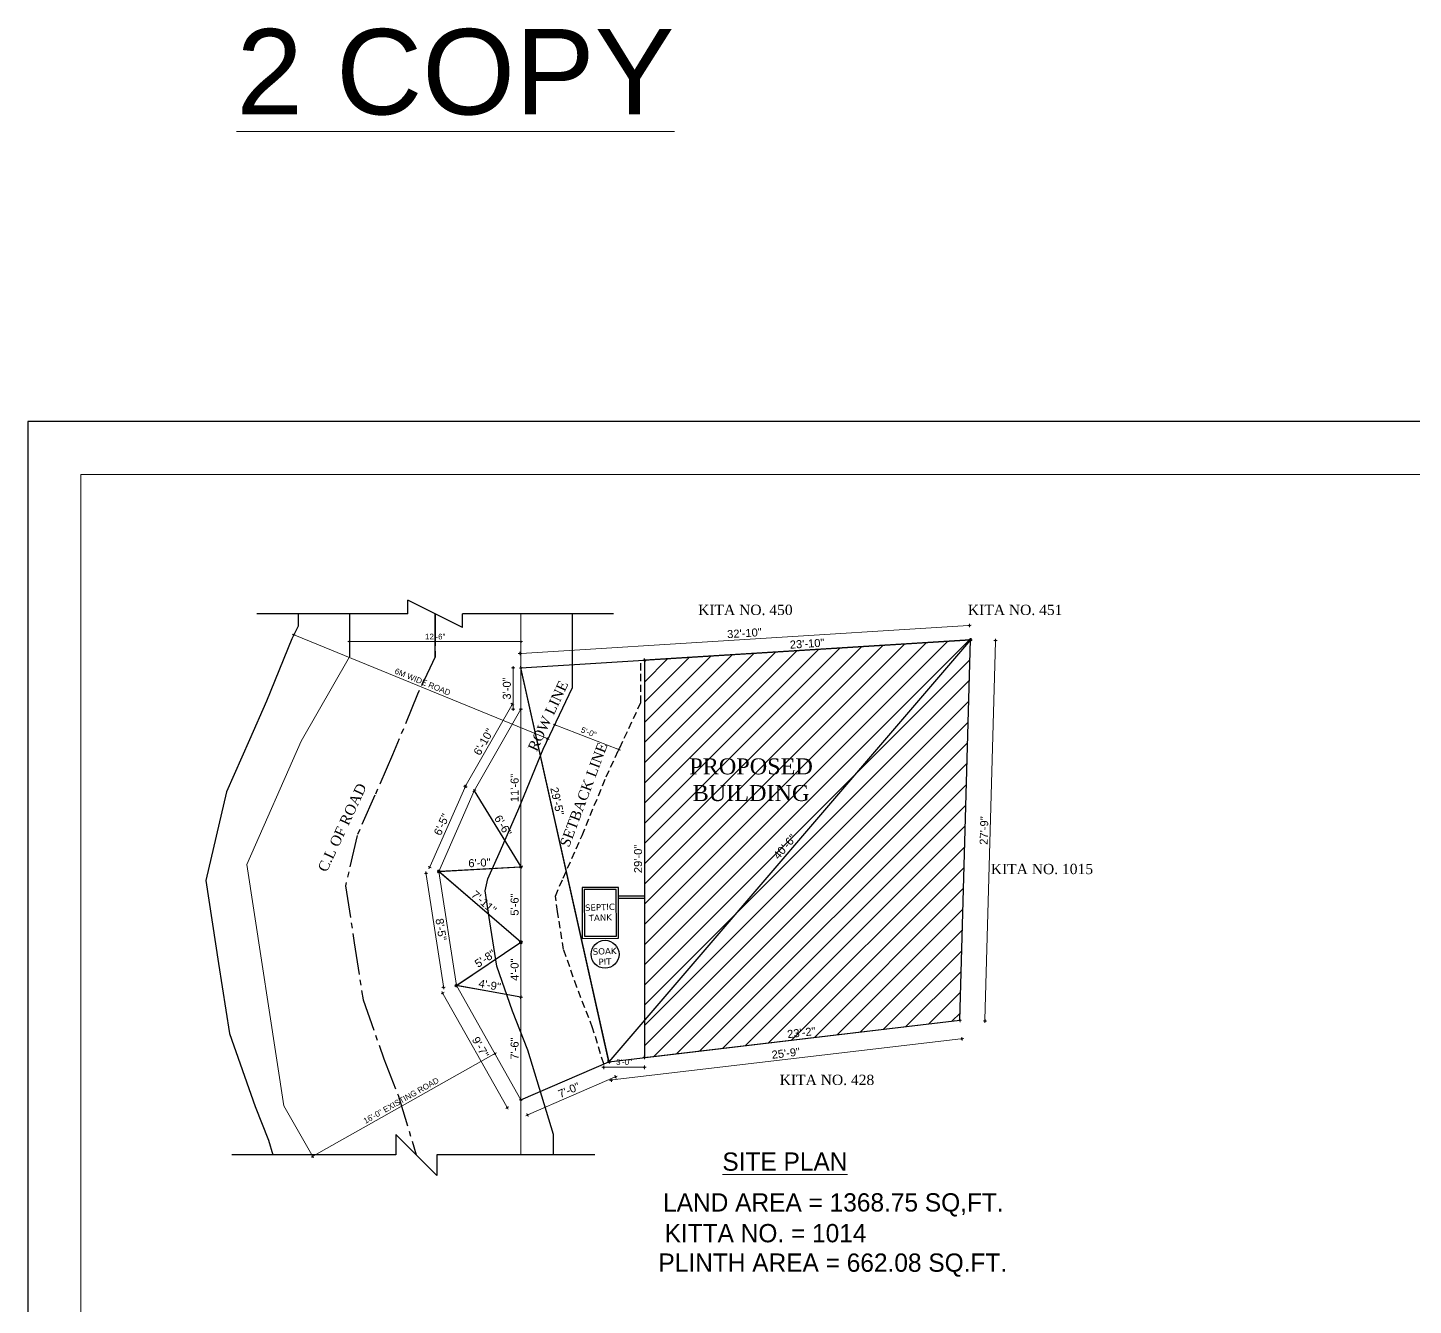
# Model space of a CAD drawing. Header units: inches. Extents: x 10143 to 33197, y -150 to 3760.
# Drawn here: x 17104 to 18316, y 1324 to 2442 of the extents above; entities that cross this region are included whole.
import ezdxf
from ezdxf.enums import TextEntityAlignment as Align

# ---------------------------------------------------------------- set-up
doc = ezdxf.new("R2010")
doc.units = ezdxf.units.IN
doc.header["$LTSCALE"] = 0.5
doc.header["$MEASUREMENT"] = 0
doc.header["$PDMODE"] = 66
doc.linetypes.add('CENTER2', pattern=[1.125, 0.75, -0.125, 0.125, -0.125])
doc.linetypes.add('DASHED2', pattern=[0.375, 0.25, -0.125])
for name, color, linetype, lineweight in [('A_hatch', 253, 'Continuous', 5), ('DW TEXT', 92, 'Continuous', 15), ('DW-SEC', 24, 'Continuous', 25), ('ELE1', 3, 'Continuous', 9), ('hatch', 9, 'Continuous', 0), ('TEXT', 220, 'Continuous', 9), ('Toilet', 7, 'Continuous', 25)]:
    doc.layers.add(name, color=color, linetype=linetype, lineweight=lineweight)
doc.styles.add('CEN', font='GOTHIC.TTF')
doc.styles.get("Standard").update_dxf_attribs({"font": 'arial.ttf'})
doc.styles.add('style1', font='arial.ttf', dxfattribs={"height": 7})
doc.dimstyles.new('S8', dxfattribs={"dimtxt": 5, "dimasz": 1, "dimexe": 6, "dimexo": 18, "dimgap": 1.9375, "dimtad": 1, "dimdec": 0, "dimzin": 3, "dimdsep": 46, "dimlunit": 4, "dimtxsty": 'Standard', "dimblk": 'dot 2', "dimcen": 12, "dimse1": 1, "dimse2": 1, "dimclrd": 1, "dimclre": 1, "dimclrt": 256, "dimadec": 0, "dimazin": 0, "dimtfac": 0.75, "dimtdec": 0, "dimtix": 1, "dimtmove": 1, "dimatfit": 3, "dimldrblk": 'DOT', "dimfxl": 1, "dimtolj": 1, "dimtzin": 0, "dimlwd": 9, "dimlwe": 9, "dimarcsym": 0})

# ---------------------------------------------------------------- blocks, each defined once
blk = doc.blocks.new('dot1')
at = {"layer": 'hatch'}
h = blk.add_hatch(color=256, dxfattribs=at)
edge = h.paths.add_edge_path()
edge.add_arc((0, 0), 1, 0, 360)
for p, q in [((3, 0), (-3, 0)), ((0, 3), (0, -3))]:
    blk.add_line(p, q, dxfattribs=at)
blk.add_circle((0, 0), 1, dxfattribs=at)
blk = doc.blocks.new('dot 2')
at = {"layer": 'hatch', "xscale": 0.5, "yscale": 0.5, "zscale": 0.5}
blk.add_blockref('dot1', (0, 0), dxfattribs=at)
blk = doc.blocks.new('*D1422')
at = {"layer": 'Defpoints', "color": 0, "transparency": 16777216}
for p in [(17495.1, 1774.4), (17456, 1707.5), (17464, 1703.9)]:
    blk.add_point(p, dxfattribs=at)
at = {"layer": 'Toilet', "color": 1, "lineweight": 9, "transparency": 16777216}
blk.add_line((17486.7, 1777), (17456.4, 1708.4), dxfattribs=at)
for p, rotation in [((17487.1, 1777.9), 66.18332484006677), ((17456, 1707.5), 246.1833248400668)]:
    blk.add_blockref('dot 2', p, dxfattribs=dict(at, rotation=rotation))
at = {"layer": 'Toilet', "transparency": 16777216, "insert": (17466.5, 1744.9), "char_height": 7, "attachment_point": 5, "rotation": 66.1833}
blk.add_mtext('\\A1;6\'-5"', dxfattribs=at)
blk = doc.blocks.new('_Dot')
at = {"color": 0, "linetype": 'ByBlock', "lineweight": -2}
blk.add_line((-0.5, 0), (-1, 0), dxfattribs=at)
at = {"color": 0, "linetype": 'ByBlock', "const_width": 0.5}
blk.add_lwpolyline([(-0.25, 0, 1), (0.25, 0, 1)], format="xyb", close=True, dxfattribs=at)
blk = doc.blocks.new('*D1423')
at = {"layer": 'Defpoints', "color": 0, "transparency": 16777216}
for p in [(17464, 1703.9), (17468.2, 1602.4), (17479.4, 1604.1)]:
    blk.add_point(p, dxfattribs=at)
at = {"layer": 'Toilet', "color": 1, "lineweight": 9, "transparency": 16777216}
blk.add_line((17453, 1701.2), (17468.1, 1603.4), dxfattribs=at)
for p, rotation in [((17452.9, 1702.2), 98.7459783766426), ((17468.2, 1602.4), 278.7459783766426)]:
    blk.add_blockref('dot 2', p, dxfattribs=dict(at, rotation=rotation))
at = {"layer": 'Toilet', "transparency": 16777216, "insert": (17466, 1653.1), "char_height": 7, "attachment_point": 5, "rotation": 278.746}
blk.add_mtext('\\A1;8\'-5"', dxfattribs=at)
blk = doc.blocks.new('*D1424')
at = {"layer": 'Defpoints', "color": 0, "transparency": 16777216}
for p in [(17479.4, 1604.1), (17467.4, 1597.4), (17535.9, 1503.9)]:
    blk.add_point(p, dxfattribs=at)
at = {"layer": 'Toilet', "color": 1, "lineweight": 9, "transparency": 16777216}
blk.add_line((17523.5, 1498), (17467.9, 1596.5), dxfattribs=at)
for p, rotation in [((17467.4, 1597.4), 119.4291328499882), ((17523.9, 1497.2), 299.4291328499882)]:
    blk.add_blockref('dot 2', p, dxfattribs=dict(at, rotation=rotation))
at = {"layer": 'Toilet', "transparency": 16777216, "insert": (17500.5, 1550), "char_height": 7, "attachment_point": 5, "rotation": 299.4291}
blk.add_mtext('\\A1;9\'-7"', dxfattribs=at)
blk = doc.blocks.new('*D1425')
at = {"layer": 'Defpoints', "color": 0, "transparency": 16777216}
for p in [(17479.4, 1604.1), (17479.4, 1604.1), (17535.9, 1593.9)]:
    blk.add_point(p, dxfattribs=at)
at = {"layer": 'Toilet', "color": 1, "lineweight": 9, "transparency": 16777216}
blk.add_line((17534.9, 1594.1), (17480.3, 1603.9), dxfattribs=at)
for p, rotation in [((17479.4, 1604.1), 169.7612448606986), ((17535.9, 1593.9), 349.7612448606986)]:
    blk.add_blockref('dot 2', p, dxfattribs=dict(at, rotation=rotation))
at = {"layer": 'Toilet', "transparency": 16777216, "insert": (17508.6, 1604.4), "char_height": 7, "attachment_point": 5, "rotation": 349.7612}
blk.add_mtext('\\A1;4\'-9"', dxfattribs=at)
blk = doc.blocks.new('*D1426')
at = {"layer": 'Defpoints', "color": 0, "transparency": 16777216}
for p in [(17535.9, 1641.9), (17535.9, 1641.9), (17479.4, 1604.1)]:
    blk.add_point(p, dxfattribs=at)
at = {"layer": 'Toilet', "color": 1, "lineweight": 9, "transparency": 16777216}
blk.add_line((17480.2, 1604.7), (17535.1, 1641.3), dxfattribs=at)
for p, rotation in [((17535.9, 1641.9), 33.75990920513462), ((17479.4, 1604.1), 213.7599092051346)]:
    blk.add_blockref('dot 2', p, dxfattribs=dict(at, rotation=rotation))
at = {"layer": 'Toilet', "transparency": 16777216, "insert": (17504.6, 1627.6), "char_height": 7, "attachment_point": 5, "rotation": 33.7599}
blk.add_mtext('\\A1;5\'-8"', dxfattribs=at)
blk = doc.blocks.new('*D1427')
at = {"layer": 'Defpoints', "color": 0, "transparency": 16777216}
for p in [(17464, 1703.9), (17464, 1703.9), (17535.9, 1641.9)]:
    blk.add_point(p, dxfattribs=at)
at = {"layer": 'Toilet', "color": 1, "lineweight": 9, "transparency": 16777216}
blk.add_line((17535.1, 1642.5), (17464.8, 1703.3), dxfattribs=at)
for p, rotation in [((17464, 1703.9), 139.2079858776074), ((17535.9, 1641.9), 319.2079858776074)]:
    blk.add_blockref('dot 2', p, dxfattribs=dict(at, rotation=rotation))
at = {"layer": 'Toilet', "transparency": 16777216, "insert": (17503.5, 1677), "char_height": 7, "attachment_point": 5, "rotation": 319.208}
blk.add_mtext('\\A1;7\'-11"', dxfattribs=at)
blk = doc.blocks.new('*D1428')
at = {"layer": 'Defpoints', "color": 0, "transparency": 16777216}
for p in [(17464, 1703.9), (17535.9, 1707.9), (17535.9, 1707.9)]:
    blk.add_point(p, dxfattribs=at)
at = {"layer": 'Toilet', "color": 1, "lineweight": 9, "transparency": 16777216}
blk.add_line((17465, 1704), (17534.9, 1707.8), dxfattribs=at)
for p, rotation in [((17535.9, 1707.9), 3.155220270786548), ((17464, 1703.9), 183.1552202707866)]:
    blk.add_blockref('dot 2', p, dxfattribs=dict(at, rotation=rotation))
at = {"layer": 'Toilet', "transparency": 16777216, "insert": (17499.6, 1711.4), "char_height": 7, "attachment_point": 5, "rotation": 3.1552}
blk.add_mtext('\\A1;6\'-0"', dxfattribs=at)
blk = doc.blocks.new('*D1429')
at = {"layer": 'Defpoints', "color": 0, "transparency": 16777216}
for p in [(17495.1, 1774.4), (17535.9, 1707.9), (17535.9, 1707.9)]:
    blk.add_point(p, dxfattribs=at)
at = {"layer": 'Toilet', "color": 1, "lineweight": 9, "transparency": 16777216}
blk.add_line((17495.6, 1773.5), (17535.4, 1708.7), dxfattribs=at)
for p, rotation in [((17495.1, 1774.4), 121.5366005046869), ((17535.9, 1707.9), 301.5366005046869)]:
    blk.add_blockref('dot 2', p, dxfattribs=dict(at, rotation=rotation))
at = {"layer": 'Toilet', "transparency": 16777216, "insert": (17520.2, 1744), "char_height": 7, "attachment_point": 5, "rotation": 301.5366}
blk.add_mtext('\\A1;6\'-6"', dxfattribs=at)
blk = doc.blocks.new('*D1430')
at = {"layer": 'Defpoints', "color": 0, "transparency": 16777216}
for p in [(17535.9, 1593.9), (17535.9, 1593.9), (17535.9, 1503.9)]:
    blk.add_point(p, dxfattribs=at)
at = {"layer": 'Toilet', "color": 1, "lineweight": 9, "transparency": 16777216}
blk.add_line((17535.9, 1504.9), (17535.9, 1592.9), dxfattribs=at)
for p, rotation in [((17535.9, 1593.9), 90), ((17535.9, 1503.9), 270)]:
    blk.add_blockref('dot 2', p, dxfattribs=dict(at, rotation=rotation))
at = {"layer": 'Toilet', "transparency": 16777216, "insert": (17530.4, 1548.9), "char_height": 7, "attachment_point": 5, "rotation": 90}
blk.add_mtext('\\A1;7\'-6"', dxfattribs=at)
blk = doc.blocks.new('*D1349')
at = {"layer": 'Defpoints', "color": 0, "transparency": 16777216}
for p in [(17535.9, 1641.9), (17535.9, 1641.9), (17535.9, 1593.9)]:
    blk.add_point(p, dxfattribs=at)
at = {"layer": 'Toilet', "color": 1, "lineweight": 9, "transparency": 16777216}
blk.add_line((17535.9, 1594.9), (17535.9, 1640.9), dxfattribs=at)
for p, rotation in [((17535.9, 1641.9), 90), ((17535.9, 1593.9), 270)]:
    blk.add_blockref('dot 2', p, dxfattribs=dict(at, rotation=rotation))
at = {"layer": 'Toilet', "transparency": 16777216, "insert": (17530.4, 1617.9), "char_height": 7, "attachment_point": 5, "rotation": 90}
blk.add_mtext('\\A1;4\'-0"', dxfattribs=at)
blk = doc.blocks.new('*D1431')
at = {"layer": 'Defpoints', "color": 0, "transparency": 16777216}
for p in [(17612.9, 1537.4), (17618.7, 1524.2), (17535.9, 1503.9)]:
    blk.add_point(p, dxfattribs=at)
at = {"layer": 'Toilet', "color": 1, "lineweight": 9, "transparency": 16777216}
blk.add_line((17542.5, 1491.1), (17617.7, 1523.8), dxfattribs=at)
for p, rotation in [((17618.7, 1524.2), 23.50869655944926), ((17541.6, 1490.7), 203.5086965594493)]:
    blk.add_blockref('dot 2', p, dxfattribs=dict(at, rotation=rotation))
at = {"layer": 'Toilet', "transparency": 16777216, "insert": (17577.9, 1512.5), "char_height": 7, "attachment_point": 5, "rotation": 23.5087}
blk.add_mtext('\\A1;7\'-0"', dxfattribs=at)
blk = doc.blocks.new('*D1432')
at = {"layer": 'Defpoints', "color": 0, "transparency": 16777216}
for p in [(17919.8, 1573.6), (17919.8, 1573.6), (17643.9, 1541.1)]:
    blk.add_point(p, dxfattribs=at)
at = {"layer": 'Toilet', "color": 1, "lineweight": 9, "transparency": 16777216}
blk.add_line((17644.9, 1541.2), (17918.8, 1573.5), dxfattribs=at)
for p, rotation in [((17919.8, 1573.6), 6.727351048225756), ((17643.9, 1541.1), 186.7273510482258)]:
    blk.add_blockref('dot 2', p, dxfattribs=dict(at, rotation=rotation))
at = {"layer": 'Toilet', "transparency": 16777216, "insert": (17781.2, 1562.8), "char_height": 7, "attachment_point": 5, "rotation": 6.7274}
blk.add_mtext('\\A1;23\'-2"', dxfattribs=at)
blk = doc.blocks.new('*D1433')
at = {"layer": 'Defpoints', "color": 0, "transparency": 16777216}
for p in [(17919.8, 1573.6), (17921.7, 1557.4), (17612.9, 1537.4)]:
    blk.add_point(p, dxfattribs=at)
at = {"layer": 'Toilet', "color": 1, "lineweight": 9, "transparency": 16777216}
blk.add_line((17615.8, 1521.4), (17920.7, 1557.3), dxfattribs=at)
for p, rotation in [((17921.7, 1557.4), 6.727351048229242), ((17614.8, 1521.2), 186.7273510482293)]:
    blk.add_blockref('dot 2', p, dxfattribs=dict(at, rotation=rotation))
at = {"layer": 'Toilet', "transparency": 16777216, "insert": (17767.6, 1544.8), "char_height": 7, "attachment_point": 5, "rotation": 6.7274}
blk.add_mtext('\\A1;25\'-9"', dxfattribs=at)
blk = doc.blocks.new('*D1434')
at = {"layer": 'Defpoints', "color": 0, "transparency": 16777216}
for p in [(17929.1, 1906.5), (17951.1, 1905.9), (17919.8, 1573.6)]:
    blk.add_point(p, dxfattribs=at)
at = {"layer": 'Toilet', "color": 1, "lineweight": 9, "transparency": 16777216}
blk.add_line((17941.8, 1574), (17951.1, 1904.9), dxfattribs=at)
for p, rotation in [((17951.1, 1905.9), 88.39404783827624), ((17941.8, 1573), 268.3940478382763)]:
    blk.add_blockref('dot 2', p, dxfattribs=dict(at, rotation=rotation))
at = {"layer": 'Toilet', "transparency": 16777216, "insert": (17941, 1739.6), "char_height": 7, "attachment_point": 5, "rotation": 88.394}
blk.add_mtext('\\A1;27\'-9"', dxfattribs=at)
blk = doc.blocks.new('*D1435')
at = {"layer": 'Defpoints', "color": 0, "transparency": 16777216}
for p in [(17929.1, 1906.5), (17612.9, 1537.4), (17612.9, 1537.4)]:
    blk.add_point(p, dxfattribs=at)
at = {"layer": 'Toilet', "color": 1, "lineweight": 9, "transparency": 16777216}
blk.add_line((17928.5, 1905.7), (17613.6, 1538.2), dxfattribs=at)
for p, rotation in [((17929.1, 1906.5), 49.41106952184369), ((17612.9, 1537.4), 229.4110695218437)]:
    blk.add_blockref('dot 2', p, dxfattribs=dict(at, rotation=rotation))
at = {"layer": 'Toilet', "transparency": 16777216, "insert": (17766.8, 1725.5), "char_height": 7, "attachment_point": 5, "rotation": 49.4111}
blk.add_mtext('\\A1;40\'-6"', dxfattribs=at)
blk = doc.blocks.new('*D1436')
at = {"layer": 'Defpoints', "color": 0, "transparency": 16777216}
for p in [(17643.9, 1888.6), (17643.9, 1541.1), (17643.9, 1541.1)]:
    blk.add_point(p, dxfattribs=at)
at = {"layer": 'Toilet', "color": 1, "lineweight": 9, "transparency": 16777216}
blk.add_line((17643.9, 1887.6), (17643.9, 1542.1), dxfattribs=at)
for p, rotation in [((17643.9, 1888.6), 90), ((17643.9, 1541.1), 270)]:
    blk.add_blockref('dot 2', p, dxfattribs=dict(at, rotation=rotation))
at = {"layer": 'Toilet', "transparency": 16777216, "insert": (17638.4, 1714.8), "char_height": 7, "attachment_point": 5, "rotation": 90}
blk.add_mtext('\\A1;29\'-0"', dxfattribs=at)
blk = doc.blocks.new('*D1437')
at = {"layer": 'Defpoints', "color": 0, "transparency": 16777216}
for p in [(17929.1, 1906.5), (17643.9, 1888.6), (17643.9, 1888.6)]:
    blk.add_point(p, dxfattribs=at)
at = {"layer": 'Toilet', "color": 1, "lineweight": 9, "transparency": 16777216}
blk.add_line((17928.1, 1906.4), (17644.9, 1888.7), dxfattribs=at)
for p, rotation in [((17929.1, 1906.5), 3.575827605927469), ((17643.9, 1888.6), 183.5758276059275)]:
    blk.add_blockref('dot 2', p, dxfattribs=dict(at, rotation=rotation))
at = {"layer": 'Toilet', "transparency": 16777216, "insert": (17786.2, 1903.1), "char_height": 7, "attachment_point": 5, "rotation": 3.5758}
blk.add_mtext('\\A1;23\'-10"', dxfattribs=at)
blk = doc.blocks.new('*D1438')
at = {"layer": 'Defpoints', "color": 0, "transparency": 16777216}
for p in [(17928.3, 1919.1), (17929.1, 1906.5), (17535.9, 1881.9)]:
    blk.add_point(p, dxfattribs=at)
at = {"layer": 'Toilet', "color": 1, "lineweight": 9, "transparency": 16777216}
blk.add_line((17536.1, 1894.6), (17927.3, 1919.1), dxfattribs=at)
for p, rotation in [((17928.3, 1919.1), 3.575827605930799), ((17535.1, 1894.5), 183.5758276059308)]:
    blk.add_blockref('dot 2', p, dxfattribs=dict(at, rotation=rotation))
at = {"layer": 'Toilet', "transparency": 16777216, "insert": (17731.4, 1912.3), "char_height": 7, "attachment_point": 5, "rotation": 3.5758}
blk.add_mtext('\\A1;32\'-10"', dxfattribs=at)
blk = doc.blocks.new('*D1439')
at = {"layer": 'Defpoints', "color": 0, "transparency": 16777216}
for p in [(17535.9, 1881.9), (17535.9, 1881.9), (17612.9, 1537.4)]:
    blk.add_point(p, dxfattribs=at)
at = {"layer": 'Toilet', "color": 1, "lineweight": 9, "transparency": 16777216}
blk.add_line((17612.7, 1538.4), (17536.1, 1880.9), dxfattribs=at)
for p, rotation in [((17535.9, 1881.9), 102.6038913630152), ((17612.9, 1537.4), 282.6038913630152)]:
    blk.add_blockref('dot 2', p, dxfattribs=dict(at, rotation=rotation))
at = {"layer": 'Toilet', "transparency": 16777216, "insert": (17567.6, 1765.3), "char_height": 7, "attachment_point": 5, "rotation": 282.6039}
blk.add_mtext('\\A1;29\'-5"', dxfattribs=at)
blk = doc.blocks.new('*D1350')
at = {"layer": 'Defpoints', "color": 0, "transparency": 16777216}
for p in [(17565.5, 1832.2), (17621.6, 1810.5), (17621.6, 1810.5)]:
    blk.add_point(p, dxfattribs=at)
at = {"layer": 'Toilet', "color": 1, "lineweight": 9, "transparency": 16777216}
blk.add_line((17566.5, 1831.9), (17620.7, 1810.9), dxfattribs=at)
for p, rotation in [((17565.5, 1832.2), 158.8602142753303), ((17621.6, 1810.5), 338.8602142753302)]:
    blk.add_blockref('dot 2', p, dxfattribs=dict(at, rotation=rotation))
at = {"layer": 'Toilet', "transparency": 16777216, "insert": (17595.2, 1825.6), "char_height": 5, "attachment_point": 5, "rotation": 338.8602}
blk.add_mtext('\\A1;5\'-0"', dxfattribs=at)
blk = doc.blocks.new('*D1440')
at = {"layer": 'Defpoints', "color": 0, "transparency": 16777216}
for p in [(17535.9, 1845.9), (17487.5, 1778.7), (17495.1, 1774.4)]:
    blk.add_point(p, dxfattribs=at)
at = {"layer": 'Toilet', "color": 1, "lineweight": 9, "transparency": 16777216}
blk.add_line((17527.9, 1849.3), (17488, 1779.5), dxfattribs=at)
for p, rotation in [((17528.3, 1850.2), 60.29818041012634), ((17487.5, 1778.7), 240.2981804101263)]:
    blk.add_blockref('dot 2', p, dxfattribs=dict(at, rotation=rotation))
at = {"layer": 'Toilet', "transparency": 16777216, "insert": (17503.2, 1817.2), "char_height": 7, "attachment_point": 5, "rotation": 60.2982}
blk.add_mtext('\\A1;6\'-10"', dxfattribs=at)
blk = doc.blocks.new('*D1441')
at = {"layer": 'Defpoints', "color": 0, "transparency": 16777216}
for p in [(17535.9, 1881.9), (17529.1, 1845.9), (17535.9, 1845.9)]:
    blk.add_point(p, dxfattribs=at)
at = {"layer": 'Toilet', "color": 1, "lineweight": 9, "transparency": 16777216}
blk.add_line((17529.1, 1880.9), (17529.1, 1846.9), dxfattribs=at)
for p, rotation in [((17529.1, 1881.9), 90), ((17529.1, 1845.9), 270)]:
    blk.add_blockref('dot 2', p, dxfattribs=dict(at, rotation=rotation))
at = {"layer": 'Toilet', "transparency": 16777216, "insert": (17523.6, 1863.9), "char_height": 7, "attachment_point": 5, "rotation": 90}
blk.add_mtext('\\A1;3\'-0"', dxfattribs=at)
blk = doc.blocks.new('*D1442')
at = {"color": 1, "lineweight": 9, "transparency": 16777216}
blk.add_line((17512.2, 1543.9), (17354.5, 1454.9), dxfattribs=at)
at = {"layer": 'Defpoints', "color": 0, "transparency": 16777216}
for p in [(17507.6, 1554), (17348.2, 1464.1), (17353.7, 1454.5)]:
    blk.add_point(p, dxfattribs=at)
at = {"color": 1, "lineweight": 9, "transparency": 16777216}
for p, rotation in [((17513.1, 1544.4), 29.42913284998708), ((17353.7, 1454.5), 209.4291328499871)]:
    blk.add_blockref('dot 2', p, dxfattribs=dict(at, rotation=rotation))
at = {"transparency": 16777216, "insert": (17431.1, 1503.4), "char_height": 5, "attachment_point": 5, "rotation": 29.4291}
blk.add_mtext('\\A1;16\'-0" {\\fArial TUR|b0|i0|c162|p34;E}XISTING ROAD', dxfattribs=at)
blk = doc.blocks.new('*D1443')
at = {"color": 1, "lineweight": 9, "transparency": 16777216}
blk.add_line((17558.3, 1820.4), (17338.1, 1910.7), dxfattribs=at)
at = {"layer": 'Defpoints', "color": 0, "transparency": 16777216}
for p in [(17337.2, 1911), (17333.4, 1901.8), (17555.4, 1810.7)]:
    blk.add_point(p, dxfattribs=at)
at = {"color": 1, "lineweight": 9, "transparency": 16777216}
for p, rotation in [((17337.2, 1911), 157.7033724257379), ((17559.2, 1820), 337.7033724257379)]:
    blk.add_blockref('dot 2', p, dxfattribs=dict(at, rotation=rotation))
at = {"transparency": 16777216, "insert": (17449.9, 1869.7), "char_height": 5, "attachment_point": 5, "rotation": 337.7034}
blk.add_mtext('\\A1;6M WIDE ROAD', dxfattribs=at)
blk = doc.blocks.new('*D1444')
at = {"layer": 'Defpoints', "color": 0, "transparency": 16777216}
for p in [(17385.9, 1910.5), (17535.9, 1910.5), (17535.9, 1904.9)]:
    blk.add_point(p, dxfattribs=at)
at = {"layer": 'Toilet', "color": 1, "lineweight": 9, "transparency": 16777216}
blk.add_line((17386.9, 1904.9), (17534.9, 1904.9), dxfattribs=at)
at = {"layer": 'Toilet', "color": 1, "lineweight": 9, "transparency": 16777216, "rotation": 180}
blk.add_blockref('dot 2', (17385.9, 1904.9), dxfattribs=at)
at = {"layer": 'Toilet', "color": 1, "lineweight": 9, "transparency": 16777216}
blk.add_blockref('dot 2', (17535.9, 1904.9), dxfattribs=at)
at = {"layer": 'Toilet', "transparency": 16777216, "insert": (17460.9, 1909.3), "char_height": 5, "attachment_point": 5}
blk.add_mtext('\\A1;12\'-6"', dxfattribs=at)
blk = doc.blocks.new('*D1351')
at = {"layer": 'Defpoints', "color": 0, "transparency": 16777216}
for p in [(17535.9, 1707.9), (17535.9, 1707.9), (17535.9, 1641.9)]:
    blk.add_point(p, dxfattribs=at)
at = {"layer": 'Toilet', "color": 1, "lineweight": 9, "transparency": 16777216}
blk.add_line((17535.9, 1642.9), (17535.9, 1706.9), dxfattribs=at)
for p, rotation in [((17535.9, 1707.9), 90), ((17535.9, 1641.9), 270)]:
    blk.add_blockref('dot 2', p, dxfattribs=dict(at, rotation=rotation))
at = {"layer": 'Toilet', "transparency": 16777216, "insert": (17530.4, 1674.9), "char_height": 7, "attachment_point": 5, "rotation": 90}
blk.add_mtext('\\A1;5\'-6"', dxfattribs=at)
blk = doc.blocks.new('*D1352')
at = {"layer": 'Defpoints', "color": 0, "transparency": 16777216}
for p in [(17535.9, 1845.9), (17535.9, 1845.9), (17535.9, 1707.9)]:
    blk.add_point(p, dxfattribs=at)
at = {"layer": 'Toilet', "color": 1, "lineweight": 9, "transparency": 16777216}
blk.add_line((17535.9, 1708.9), (17535.9, 1844.9), dxfattribs=at)
for p, rotation in [((17535.9, 1845.9), 90), ((17535.9, 1707.9), 270)]:
    blk.add_blockref('dot 2', p, dxfattribs=dict(at, rotation=rotation))
at = {"layer": 'Toilet', "transparency": 16777216, "insert": (17530.4, 1776.9), "char_height": 7, "attachment_point": 5, "rotation": 90}
blk.add_mtext('\\A1;11\'-6"', dxfattribs=at)
blk = doc.blocks.new('*D1567')
at = {"layer": 'Defpoints', "color": 0, "transparency": 16777216}
for p in [(17643.9, 1542.1), (17608.3, 1535.4), (17643.9, 1532.5)]:
    blk.add_point(p, dxfattribs=at)
at = {"layer": 'Toilet', "color": 1, "lineweight": 9, "transparency": 16777216}
blk.add_line((17609.3, 1532.5), (17642.9, 1532.5), dxfattribs=at)
at = {"layer": 'Toilet', "color": 1, "lineweight": 9, "transparency": 16777216, "rotation": 180}
blk.add_blockref('dot 2', (17608.3, 1532.5), dxfattribs=at)
at = {"layer": 'Toilet', "color": 1, "lineweight": 9, "transparency": 16777216}
blk.add_blockref('dot 2', (17643.9, 1532.5), dxfattribs=at)
at = {"layer": 'Toilet', "transparency": 16777216, "insert": (17626.1, 1537), "char_height": 5, "attachment_point": 5}
blk.add_mtext('\\A1;3\'-0"', dxfattribs=at)

msp = doc.modelspace()

# ---------------------------------------------------------------- hatches: boundary and pattern name
at = {"layer": 'DW-SEC'}
h = msp.add_hatch(dxfattribs=at)
h.set_pattern_fill('ANSI31', color=256, scale=100)
h.set_pattern_definition([(45, (8746.73, 3614.368), (-8.838835, 8.838835), [])])
h.paths.add_polyline_path([(17929.1, 1906.5), (17643.9, 1573.6), (17643.9, 1541.1), (17919.8, 1573.6)])
h.paths.add_polyline_path([(17929.1, 1906.5), (17643.9, 1888.6), (17643.9, 1573.6)], flags=17)
h.paths.add_polyline_path([(17763.2, 1710.1), (17781.7, 1731.7), (17770.8, 1741.1), (17752.3, 1719.5)], flags=24)
h.paths.add_polyline_path([(17681.1, 1757.5), (17793.8, 1757.5), (17793.8, 1810.7), (17681.1, 1810.7)], flags=24)

# ---------------------------------------------------------------- linework, layer by layer
at = {"color": 4, "ltscale": 5}
for p, q in [((17621.1, 1680.5), (17643.9, 1680.5)), ((17621.2, 1682.4), (17643.9, 1682.4))]:
    msp.add_line(p, q, dxfattribs=at)
for points in [[(17621.3, 1645.5), (17621.1, 1689.9), (17589.4, 1689.8), (17589.6, 1645.3)], [(17619.5, 1647.3), (17619.3, 1688.1), (17591.2, 1688), (17591.4, 1647.2)]]:
    msp.add_lwpolyline(points, close=True, dxfattribs=at)
msp.add_circle((17609.5, 1631.4), 12.2, dxfattribs=at)
at = {"layer": 'A_hatch', "color": 11, "ltscale": 5}
for p, q in [((17385.9, 1891.7), (17385.9, 1929.3)), ((17535.9, 1881.9), (17535.9, 1929.3)), ((17385.9, 1891.7), (17343.8, 1817.9)), ((17535.9, 1881.9), (17535.9, 1503.9)), ((17535.9, 1881.9), (17535.9, 1845.9)), ((17535.9, 1845.9), (17495.1, 1774.4)), ((17343.8, 1817.9), (17296.1, 1709.9)), ((17495.1, 1774.4), (17464, 1703.9)), ((17296.1, 1709.9), (17328.6, 1498.9)), ((17464, 1703.9), (17479.4, 1604.1)), ((17535.9, 1503.9), (17479.4, 1604.1)), ((17535.9, 1503.9), (17535.9, 1455.8)), ((17352.9, 1455.8), (17328.6, 1498.9))]:
    msp.add_line(p, q, dxfattribs=at)
at = {"layer": 'Defpoints'}
msp.add_lwpolyline([(20282.1, 2097.5), (17104.5, 2097.5), (17104.5, -150.4), (20282.1, -150.4)], close=True, dxfattribs=at)
at = {"layer": 'ELE1'}
msp.add_lwpolyline([(17150.8, 2051.2), (20235.8, 2051.2), (20235.8, -104.1), (17150.8, -104.1)], close=True, dxfattribs=at)
at = {"layer": 'Toilet'}
for p, q in [((17436.9, 1929.3), (17436.9, 1941.3)), ((17484.9, 1917.3), (17436.9, 1941.3)), ((17436.9, 1929.3), (17304.9, 1929.3)), ((17460.9, 1917.3), (17460.9, 1929.3)), ((17460.9, 1891.7), (17460.9, 1929.3)), ((17616.9, 1929.3), (17484.9, 1929.3)), ((17484.9, 1917.3), (17484.9, 1929.3)), ((17535.9, 1881.9), (17929.1, 1906.5)), ((17929.1, 1906.5), (17612.9, 1537.4)), ((17919.8, 1573.6), (17929.1, 1906.5)), ((17612.9, 1537.4), (17535.9, 1881.9)), ((17495.1, 1774.4), (17535.9, 1707.9)), ((17464, 1703.9), (17535.9, 1707.9)), ((17535.9, 1641.9), (17464, 1703.9)), ((17479.4, 1604.1), (17535.9, 1641.9)), ((17535.9, 1593.9), (17479.4, 1604.1)), ((17612.9, 1537.4), (17919.8, 1573.6)), ((17535.9, 1503.9), (17612.9, 1537.4)), ((17426.4, 1473.8), (17426.4, 1455.8)), ((17462.4, 1437.8), (17426.4, 1473.8)), ((17426.4, 1455.8), (17282.9, 1455.8)), ((17600.4, 1455.8), (17462.4, 1455.8)), ((17462.4, 1455.8), (17462.4, 1437.8))]:
    msp.add_line(p, q, dxfattribs=at)
at = {"layer": 'Toilet', "color": 2, "true_color": 0xf1eb1f}
msp.add_line((17385.9, 1929.3), (17385.9, 1891.7), dxfattribs=at)
at = {"layer": 'Toilet'}
for points in [[(17340.9, 1929.3), (17340.9, 1918.5), (17335.6, 1907.3), (17313.3, 1852.9), (17298.4, 1819.1), (17278.3, 1773.5), (17260.4, 1695.9), (17271.5, 1623.2), (17280.9, 1562.2), (17303.5, 1498.1), (17315, 1468.7), (17318.9, 1455.8)], [(17564.4, 1455.8), (17564.4, 1473.7), (17541.9, 1547.5), (17528.5, 1581.7), (17514.7, 1620.9), (17508.7, 1659.7), (17504.6, 1686.8), (17507, 1697.3), (17518, 1722.2), (17534.2, 1758.9), (17555.4, 1810.7), (17580.9, 1864.9), (17580.9, 1929.3)]]:
    msp.add_lwpolyline(points, dxfattribs=at)
at = {"layer": 'Toilet', "linetype": 'CENTER2', "ltscale": 75}
msp.add_lwpolyline([(17460.9, 1929.3), (17460.9, 1891.7), (17445.5, 1859), (17423.7, 1805.9), (17408.2, 1770.6), (17392.6, 1735.4), (17382.5, 1691.4), (17390.1, 1641.5), (17397.8, 1591.6), (17416, 1539.9), (17428.5, 1508.1), (17444.4, 1455.8)], dxfattribs=at)
at = {"layer": 'Toilet'}
msp.add_lwpolyline([(17929.1, 1906.5), (17643.9, 1888.6), (17643.9, 1541.1), (17919.8, 1573.6)], close=True, dxfattribs=at)
at = {"layer": 'Toilet', "linetype": 'DASHED2', "ltscale": 50}
msp.add_lwpolyline([(17608.3, 1535.4), (17598.6, 1567.1), (17584.8, 1602.6), (17573.2, 1635.6), (17568, 1668.8), (17566, 1682.3), (17572.9, 1698), (17589.4, 1735.4), (17610.4, 1786.6), (17640.9, 1851.6), (17640.9, 1888.5)], dxfattribs=at)

# ---------------------------------------------------------------- texts
at = {"attachment_point": 2}
for s, width, insert, char_height in [('{\\fTimes New Roman|b0|i0|c0|p18;KITA NO. 450}', 111.939, (17732.2, 1937.2), 9), ('{\\fTimes New Roman|b0|i0|c0|p18;KITA NO. 451}', 111.939, (17968.2, 1937.2), 9), ('{\\fTimes New Roman|b0|i0|c0|p18;PROPOSED BUILDING}', 139.56, (17737.2, 1802.8), 14), ('{\\fTimes New Roman|b0|i0|c0|p18;KITA NO. 1015}', 111.939, (17991.6, 1710.5), 9), ('{\\fTimes New Roman|b0|i0|c0|p18;KITA NO. 428}', 111.939, (17803.6, 1526), 9)]:
    msp.add_mtext_dynamic_manual_height_columns(s, width=width, gutter_width=50, heights=[0], dxfattribs=dict(at, insert=insert, char_height=char_height))
at = {"char_height": 9, "attachment_point": 2}
for s, insert, rotation in [('{\\fTimes New Roman|b0|i0|c0|p18;ROW LINE}', (17555.5, 1841.9), 65), ('{\\fTimes New Roman|b0|i0|c0|p18;SETBACK LINE}', (17586.5, 1772.6), 69.3643), ('{\\fTimes New Roman|b0|i0|c0|p18;C.L OF ROAD}', (17375.4, 1744.2), 65)]:
    msp.add_mtext_dynamic_manual_height_columns(s, width=111.939, gutter_width=50, heights=[0], dxfattribs=dict(at, insert=insert, rotation=rotation))
at = {"color": 0, "char_height": 5.488, "width": 97.882, "attachment_point": 2, "rotation": 1.9353}
for s, insert in [('{\\fVerdana|b0|i0|c0|p34;SEPTIC \\PTANK}', (17604.9, 1675.3)), ('{\\fVerdana|b0|i0|c0|p34;SOAK \\PPIT}', (17609, 1636.8))]:
    msp.add_mtext(s, dxfattribs=dict(at, insert=insert))
at = {"layer": 'DW TEXT', "ltscale": 0.13, "style": 'CEN'}
for s, p in [('%%USITE PLAN', (17766.8, 1450)), ('LAND AREA = 1368.75 SQ,FT.', (17809.2, 1414.3)), ('KITTA NO. = 1014  ', (17755.8, 1387.4)), ('PLINTH AREA = 662.08 SQ.FT.', (17808.7, 1361.6))]:
    msp.add_text(s, height=16, dxfattribs=at).set_placement(p, align=Align.MIDDLE_CENTER)
at = {"layer": 'TEXT', "linetype": 'Continuous', "ltscale": 48, "insert": (17670.1, 2440.9), "char_height": 49.838, "width": 482.272, "attachment_point": 3, "style": 'style1'}
msp.add_mtext('{\\H1.5x;\\L\\C7;2\\fArial TUR|b0|i0|c162|p34; COPY}', dxfattribs=at)

# ---------------------------------------------------------------- dimensions: what is measured, and where the dimension line sits
for p1, p2, distance, text, picture, middle in [((17555.4, 1810.7), (17333.4, 1901.8), -10, '6M WIDE ROAD', '*D1443', (17449.9, 1869.7)), ((17507.6, 1554), (17348.2, 1464.1), 11.1, '16\'-0" {\\fArial TUR|b0|i0|c162|p34;E}XISTING ROAD', '*D1442', (17431.1, 1503.4))]:
    dim = msp.add_aligned_dim(p1=p1, p2=p2, distance=distance, text=text, dimstyle='S8', override={"dimfxl": 2, "dimfxlon": 1, "dimarcsym": 1})
    dim.commit()
    dim.dimension.update_dxf_attribs({"geometry": picture, "text_midpoint": middle})
at = {"layer": 'Toilet'}
for p1, p2, distance, override, picture, middle in [((17535.9, 1881.9), (17929.1, 1906.5), 12.7, {"dimtxt": 7, "dimfxl": 2, "dimfxlon": 1, "dimarcsym": 1}, '*D1438', (17731.4, 1912.3)), ((17929.1, 1906.5), (17612.9, 1537.4), 0, {"dimtxt": 7, "dimfxl": 2, "dimfxlon": 1, "dimarcsym": 1}, '*D1435', (17766.8, 1725.5)), ((17929.1, 1906.5), (17643.9, 1888.6), 0, {"dimtxt": 7, "dimfxl": 2, "dimfxlon": 1, "dimarcsym": 1}, '*D1437', (17786.2, 1903.1)), ((17919.8, 1573.6), (17929.1, 1906.5), -22, {"dimtxt": 7, "dimfxl": 2, "dimfxlon": 1, "dimarcsym": 1}, '*D1434', (17941, 1739.6)), ((17535.9, 1845.9), (17495.1, 1774.4), -8.7, {"dimtxt": 7, "dimfxl": 2, "dimfxlon": 1, "dimarcsym": 1}, '*D1440', (17503.2, 1817.2)), ((17565.5, 1832.2), (17621.6, 1810.5), 0, {"dimfxl": 2, "dimfxlon": 1, "dimarcsym": 1}, '*D1350', (17595.2, 1825.6)), ((17495.1, 1774.4), (17464, 1703.9), -8.7, {"dimtxt": 7, "dimfxl": 2, "dimfxlon": 1, "dimarcsym": 1}, '*D1422', (17466.5, 1744.9)), ((17495.1, 1774.4), (17535.9, 1707.9), 0, {"dimtxt": 7, "dimfxl": 2, "dimfxlon": 1, "dimarcsym": 1}, '*D1429', (17520.2, 1744)), ((17464, 1703.9), (17535.9, 1707.9), 0, {"dimtxt": 7, "dimfxl": 2, "dimfxlon": 1, "dimarcsym": 1}, '*D1428', (17499.6, 1711.4)), ((17464, 1703.9), (17479.4, 1604.1), -11.2, {"dimtxt": 7, "dimfxl": 2, "dimfxlon": 1, "dimarcsym": 1}, '*D1423', (17466, 1653.1)), ((17535.9, 1641.9), (17464, 1703.9), 0, {"dimtxt": 7, "dimfxl": 2, "dimfxlon": 1, "dimarcsym": 1}, '*D1427', (17503.5, 1677)), ((17479.4, 1604.1), (17535.9, 1641.9), 0, {"dimtxt": 7, "dimfxl": 2, "dimfxlon": 1, "dimarcsym": 1}, '*D1426', (17504.6, 1627.6)), ((17535.9, 1503.9), (17479.4, 1604.1), 13.7, {"dimtxt": 7, "dimfxl": 2, "dimfxlon": 1, "dimarcsym": 1}, '*D1424', (17500.5, 1550)), ((17535.9, 1593.9), (17479.4, 1604.1), 0, {"dimtxt": 7, "dimfxl": 2, "dimfxlon": 1, "dimarcsym": 1}, '*D1425', (17508.6, 1604.4)), ((17612.9, 1537.4), (17919.8, 1573.6), -16.3, {"dimtxt": 7, "dimfxl": 2, "dimfxlon": 1, "dimarcsym": 1}, '*D1433', (17767.6, 1544.8)), ((17643.9, 1541.1), (17919.8, 1573.6), 0, {"dimtxt": 7, "dimfxl": 2, "dimfxlon": 1, "dimarcsym": 1}, '*D1432', (17781.2, 1562.8)), ((17535.9, 1503.9), (17612.9, 1537.4), -14.4, {"dimtxt": 7, "dimfxl": 2, "dimfxlon": 1, "dimarcsym": 1}, '*D1431', (17577.9, 1512.5))]:
    dim = msp.add_aligned_dim(p1=p1, p2=p2, distance=distance, dimstyle='S8', override=override, dxfattribs=at)
    dim.commit()
    dim.dimension.update_dxf_attribs({"geometry": picture, "text_midpoint": middle})
for base, p1, p2, picture, middle in [((17535.9, 1904.9), (17385.9, 1910.5), (17535.9, 1910.5), '*D1444', (17460.9, 1909.3)), ((17643.9, 1532.5), (17608.3, 1535.4), (17643.9, 1542.1), '*D1567', (17626.1, 1537))]:
    dim = msp.add_linear_dim(base=base, p1=p1, p2=p2, dimstyle='S8', override={"dimfxl": 2, "dimfxlon": 1, "dimarcsym": 1}, dxfattribs=at)
    dim.commit()
    dim.dimension.update_dxf_attribs({"geometry": picture, "text_midpoint": middle})
for base, p1, p2, picture, middle in [((17529.1, 1845.9), (17535.9, 1881.9), (17535.9, 1845.9), '*D1441', (17523.6, 1863.9)), ((17643.8941, 1541.0536), (17643.8941, 1888.6427), (17643.8941, 1541.0536), '*D1436', (17638.3826, 1714.8481)), ((17535.9, 1845.9), (17535.9, 1707.9), (17535.9, 1845.9), '*D1352', (17530.4, 1776.9)), ((17535.9, 1707.9), (17535.9, 1641.9), (17535.9, 1707.9), '*D1351', (17530.4, 1674.9)), ((17535.9, 1641.9), (17535.9, 1593.9), (17535.9, 1641.9), '*D1349', (17530.4, 1617.9)), ((17535.9, 1593.9), (17535.9, 1503.9), (17535.9, 1593.9), '*D1430', (17530.4, 1548.9))]:
    dim = msp.add_linear_dim(base=base, p1=p1, p2=p2, angle=90, dimstyle='S8', override={"dimtxt": 7, "dimfxl": 2, "dimfxlon": 1, "dimarcsym": 1}, dxfattribs=at)
    dim.commit()
    dim.dimension.update_dxf_attribs({"geometry": picture, "text_midpoint": middle})
dim = msp.add_linear_dim(base=(17535.9, 1881.9), p1=(17612.9, 1537.4), p2=(17535.9, 1881.9), angle=102.6039, dimstyle='S8', override={"dimtxt": 7, "dimfxl": 2, "dimfxlon": 1, "dimarcsym": 1}, dxfattribs=at)
dim.commit()
dim.dimension.update_dxf_attribs({"geometry": '*D1439', "text_midpoint": (17562.2, 1764.1), "dimtype": 161})

doc.saveas('drawing.dxf')
